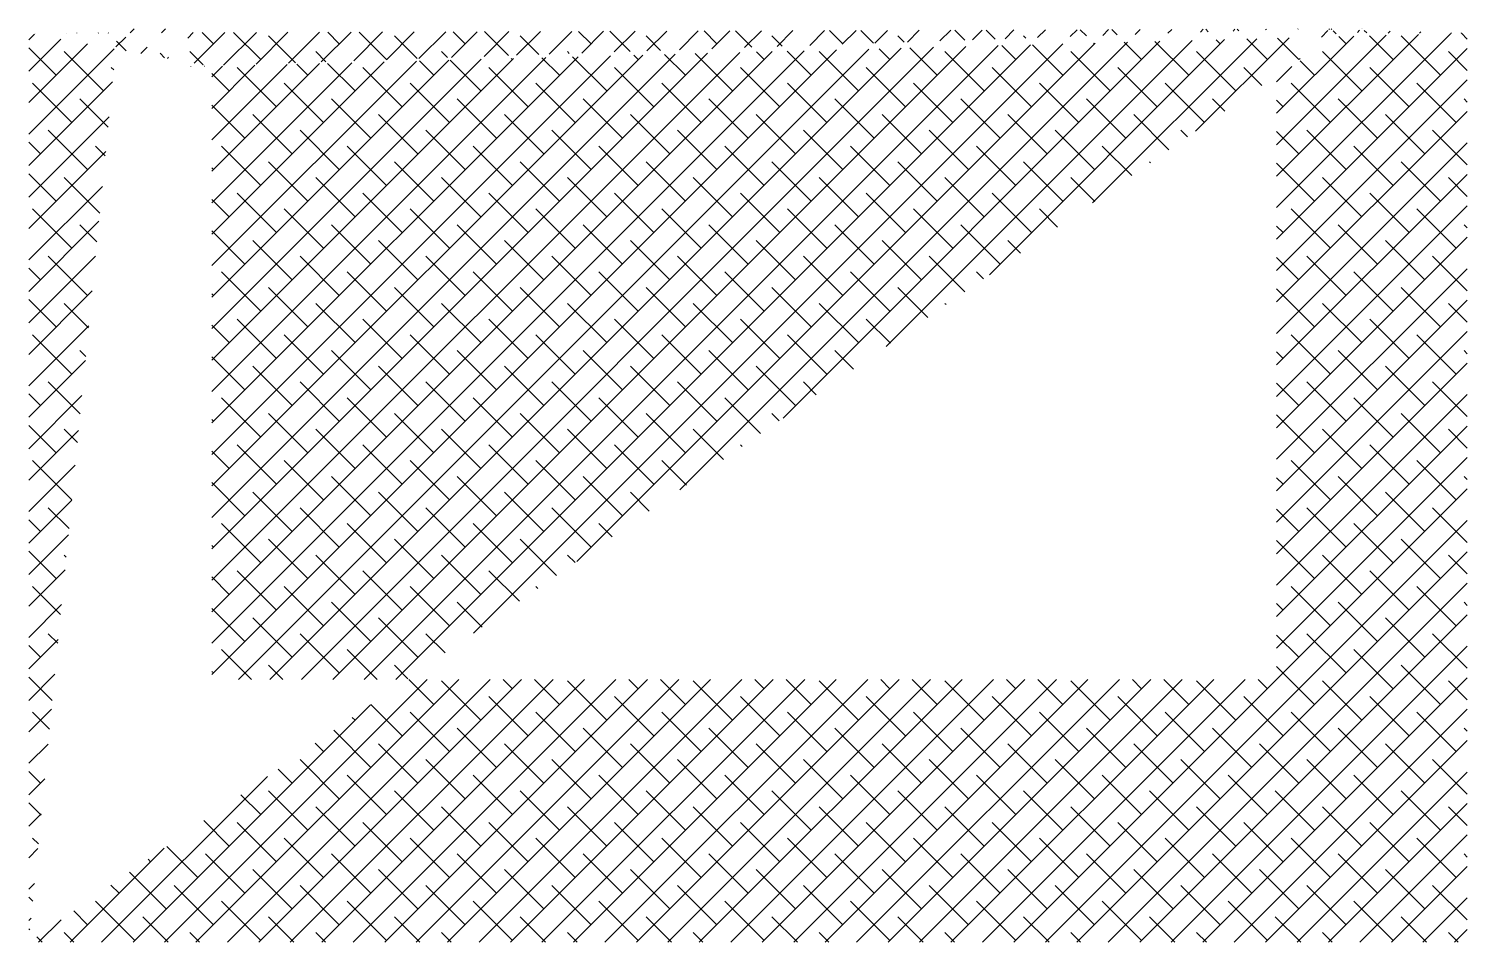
# Model space of a CAD drawing. Header units: inches. Extents: x -4705 to 38647, y 7098 to 31800.
# Drawn here: x 31672 to 33315, y 26273 to 27316 of the extents above; entities that cross this region are included whole.
import ezdxf

# ---------------------------------------------------------------- set-up
doc = ezdxf.new("R2010")
doc.units = ezdxf.units.IN
doc.header["$LTSCALE"] = 10
doc.header["$MEASUREMENT"] = 0
doc.layers.get('0').update_dxf_attribs({"lineweight": 0})

msp = doc.modelspace()

# ---------------------------------------------------------------- hatches: boundary and pattern name
h = msp.add_hatch()
h.set_pattern_fill('ANSI38', color=256, scale=8)
h.set_pattern_definition([(45, (15916.43, 28789.982), (-17.960512, 17.960512), []), (135, (15916.43, 28789.982), (-53.881537, 17.960512), [63.5, -38.1])])
edge = h.paths.add_edge_path()
edge.add_line((33123.968, 27273.447), (33123.968, 27316.447))
edge.add_line((31853.968, 27273.447), (31881.468, 27273.447))
edge.add_line((31672.453, 27311.447), (31672.453, 26273.447))
edge.add_line((33097.218, 27273.447), (33123.968, 27273.447))
edge.add_line((31773.968, 27316.447), (31853.968, 27316.447))
edge.add_line((31796.148, 27316.447), (31853.968, 27316.447))
edge.add_line((31853.968, 27316.447), (31853.968, 27273.447))
edge.add_line((33097.218, 26573.447), (33097.218, 27273.447))
edge.add_line((31773.968, 27311.447), (31672.453, 27311.447))
edge.add_line((33203.968, 27316.447), (33203.968, 27311.447))
edge.add_line((33123.968, 27316.447), (33173.218, 27316.447))
edge.add_line((31672.453, 26273.447), (33314.826, 26273.447))
edge.add_line((33314.826, 27311.447), (33314.826, 26273.447))
edge.add_line((31881.468, 26573.447), (33097.218, 26573.447))
edge.add_line((31881.468, 27273.447), (31881.468, 26573.447))
edge.add_line((33123.968, 27316.447), (33166.148, 27316.447))
edge.add_line((33123.968, 27316.447), (33203.968, 27316.447))
edge.add_line((33203.968, 27311.447), (33314.826, 27311.447))
h.paths.add_polyline_path([(31773.968, 27311.447), (31773.968, 27316.447), (31773.968, 27311.447)], flags=16)

doc.saveas('drawing.dxf')
